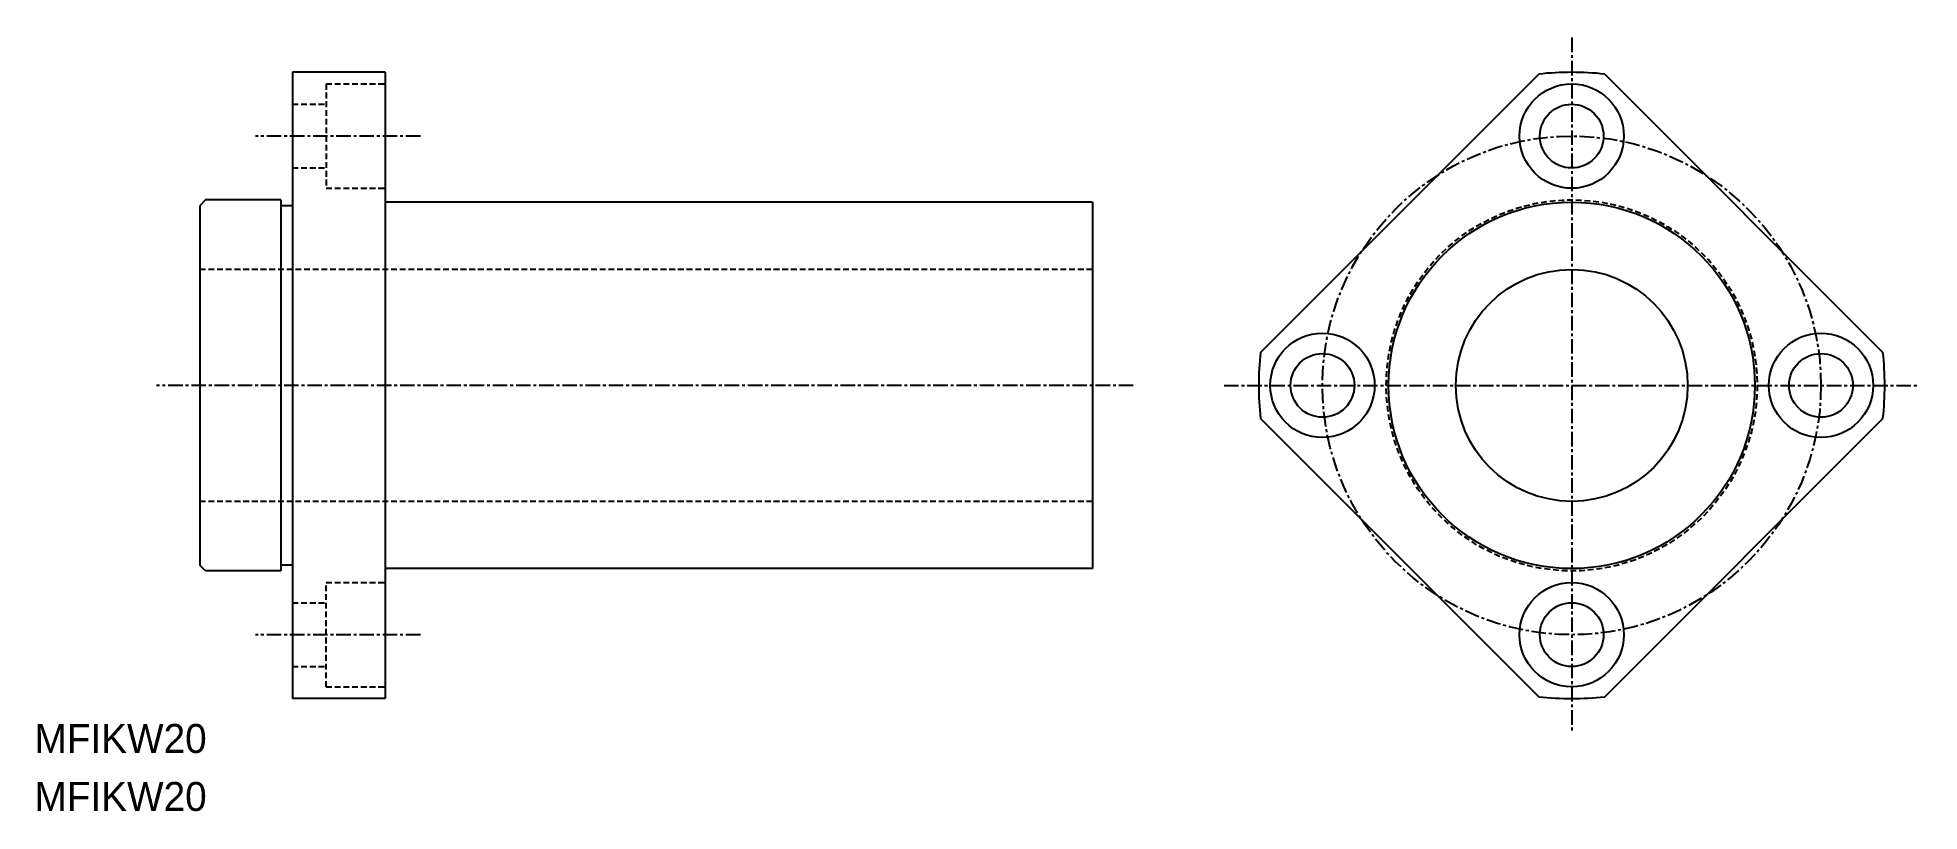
# Model space of a CAD drawing. Extents: x 10 to 173, y 10 to 77.
import ezdxf

# ---------------------------------------------------------------- set-up
doc = ezdxf.new("R2010")
doc.units = 0
doc.linetypes.add('CENTER', pattern=[2, 1.25, -0.25, 0.25, -0.25])
doc.linetypes.add('DASHED', pattern=[0.75, 0.5, -0.25])
doc.layers.get('0').update_dxf_attribs({"linetype": 'CONTINUOUS'})
doc.layers.add('CENTER', color=1, linetype='CENTER')

msp = doc.modelspace()

# ---------------------------------------------------------------- linework, layer by layer
at = {"color": 7, "linetype": 'CONTINUOUS'}
for p, q in [((32.26, 73.7), (32.26, 19.7)), ((40.26, 73.7), (32.26, 73.7)), ((40.26, 73.7), (40.26, 19.7)), ((115.76, 49.55), (139.76, 73.55)), ((145.46, 73.55), (169.46, 49.55)), ((24.76, 62.7), (24.26, 62.2)), ((24.26, 62.2), (24.26, 31.2)), ((31.26, 62.7), (24.76, 62.7)), ((31.26, 62.7), (31.26, 30.7)), ((32.26, 62.2), (31.26, 62.2)), ((101.26, 62.5), (40.26, 62.5)), ((101.26, 62.5), (101.26, 30.9)), ((115.76, 43.85), (139.76, 19.85)), ((145.46, 19.85), (169.46, 43.85)), ((24.76, 30.7), (24.26, 31.2)), ((32.26, 31.2), (31.26, 31.2)), ((101.26, 30.9), (40.26, 30.9)), ((31.26, 30.7), (24.76, 30.7)), ((40.26, 19.7), (32.26, 19.7))]:
    msp.add_line(p, q, dxfattribs=at)
at = {"color": 3, "linetype": 'DASHED'}
for p, q in [((35.16, 72.7), (35.16, 63.7)), ((35.16, 72.7), (40.26, 72.7)), ((32.26, 70.95), (35.16, 70.95)), ((32.26, 65.45), (35.16, 65.45)), ((35.16, 63.7), (40.26, 63.7)), ((101.26, 56.7), (24.26, 56.7)), ((101.26, 36.7), (24.26, 36.7)), ((35.16, 20.7), (35.16, 29.7)), ((35.16, 29.7), (40.26, 29.7)), ((32.26, 27.95), (35.16, 27.95)), ((32.26, 22.45), (35.16, 22.45)), ((35.16, 20.7), (40.26, 20.7))]:
    msp.add_line(p, q, dxfattribs=at)
at = {"color": 7, "linetype": 'CONTINUOUS'}
for centre, radius in [((142.61, 68.2), 4.5), ((142.61, 68.2), 2.75), ((142.61, 46.7), 15.8), ((142.61, 46.7), 10), ((121.11, 46.7), 4.5), ((164.11, 46.7), 4.5), ((121.11, 46.7), 2.75), ((164.11, 46.7), 2.75), ((142.61, 25.2), 4.5), ((142.61, 25.2), 2.75)]:
    msp.add_circle(centre, radius, dxfattribs=at)
at = {"color": 3, "linetype": 'DASHED'}
msp.add_circle((142.61, 46.7), 16, dxfattribs=at)
at = {"color": 7, "linetype": 'CONTINUOUS'}
for start, end in [(83.9424, 96.0576), (173.9424, 186.0576), (353.9424, 6.0576), (263.9424, 276.0576)]:
    msp.add_arc((142.61, 46.7), 27, start, end, dxfattribs=at)
at = {"layer": 'CENTER', "color": 1, "linetype": 'CENTER'}
for p, q in [((142.61, 76.69), (142.61, 16.71)), ((43.29, 68.2), (29.06, 68.2)), ((104.79, 46.7), (20.52, 46.7)), ((112.62, 46.7), (172.6, 46.7)), ((43.29, 25.2), (29.06, 25.2))]:
    msp.add_line(p, q, dxfattribs=at)
msp.add_circle((142.61, 46.7), 21.5, dxfattribs=at)

# ---------------------------------------------------------------- texts
at = {"color": 7, "linetype": 'CONTINUOUS'}
for p in [(10, 15), (10, 10)]:
    msp.add_text('MFIKW20', height=2.5, dxfattribs=at).set_placement(p)

doc.saveas('drawing.dxf')
